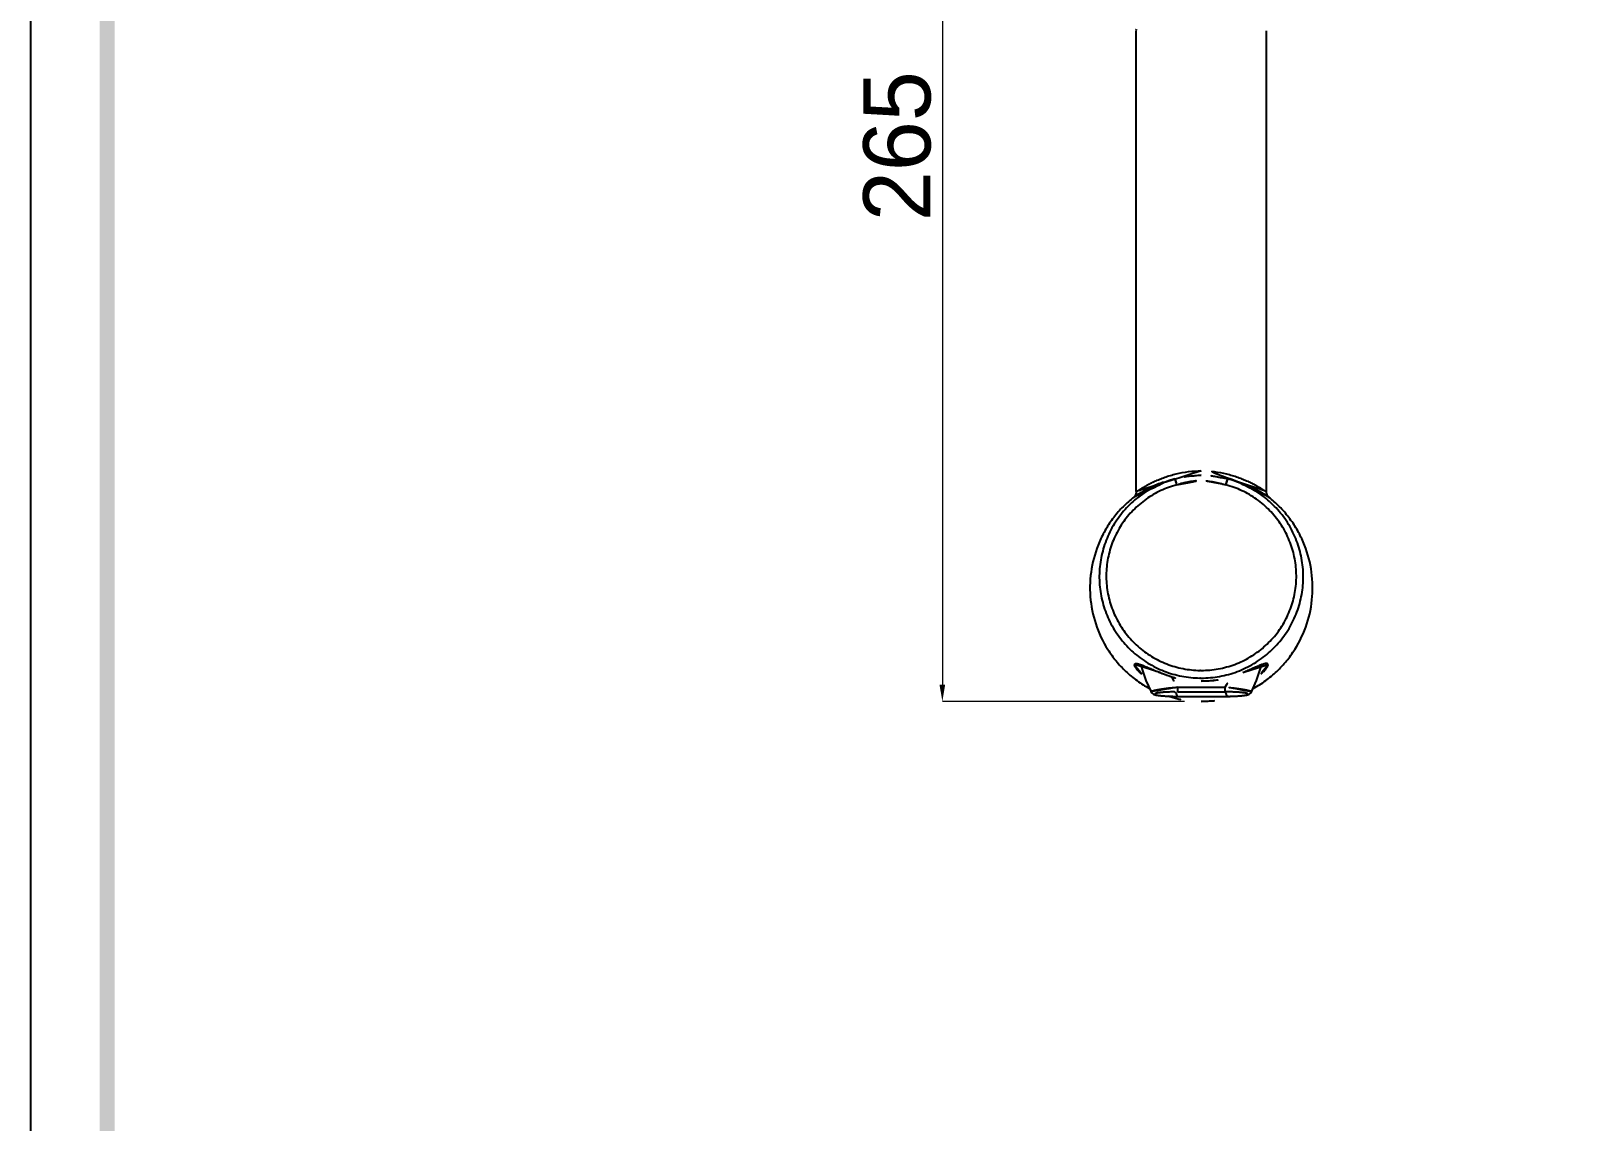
# Model space of a CAD drawing. Extents: x 16296660632 to 16296673174, y -37409619871 to -37409617131.
# Drawn here: x 16296671793.8 to 16296672161.8, y -37409617597.3 to -37409617337.7 of the extents above; entities that cross this region are included whole.
import ezdxf

# ---------------------------------------------------------------- set-up
doc = ezdxf.new("R2010")
doc.units = 0
doc.header["$LTSCALE"] = 10
doc.header["$MEASUREMENT"] = 0
doc.header["$PDMODE"] = 3
doc.header["$PDSIZE"] = -10
doc.layers.get('0').update_dxf_attribs({"linetype": 'CONTINUOUS'})
doc.layers.get('DEFPOINTS').update_dxf_attribs({"linetype": 'CONTINUOUS'})
doc.styles.add('Daelim Dimension', font='')
doc.styles.get('Daelim Dimension').set_extended_font_data('나눔고딕')
doc.dimstyles.new('DEFAULT', dxfattribs={"dimscale": 2, "dimtxt": 2, "dimasz": 2, "dimexe": 0, "dimexo": 2, "dimgap": 1, "dimtad": 1, "dimdec": 1, "dimzin": 9, "dimdsep": 46, "dimtxsty": 'Daelim Dimension', "dimcen": 0.5, "dimclrd": 252, "dimclre": 252, "dimclrt": 3, "dimadec": 1, "dimazin": 0, "dimtfac": 1, "dimtdec": 1, "dimtix": 1, "dimtmove": 0, "dimatfit": 3, "dimfxl": 1, "dimtolj": 1, "dimtzin": 1, "dimlwd": 9, "dimlwe": 9, "dimarcsym": 0})

# ---------------------------------------------------------------- blocks, each defined once
blk = doc.blocks.new('*D9')
at = {"color": 5, "lineweight": 9, "transparency": 16777216}
for p, q in [((16296672068.33774, -37409617232.832626), (16296672010.699921, -37409617232.832626)), ((16296672010.699921, -37409617236.832626), (16296672010.699921, -37409617493.371193)), ((16296672068.32852, -37409617497.371193), (16296672010.699921, -37409617497.371193))]:
    blk.add_line(p, q, dxfattribs=at)
at = {"color": 5, "transparency": 16777216}
for points in [[(16296672010.03326, -37409617236.832626), (16296672011.36659, -37409617236.832626), (16296672010.699921, -37409617232.832626)], [(16296672010.03326, -37409617493.371193), (16296672011.36659, -37409617493.371193), (16296672010.699921, -37409617497.371193)]]:
    blk.add_solid(points, dxfattribs=at)
at = {"layer": 'DEFPOINTS', "color": 0, "transparency": 16777216}
for p in [(16296672072.33774, -37409617232.832626), (16296672010.699921, -37409617497.371193), (16296672072.32852, -37409617497.371193)]:
    blk.add_point(p, dxfattribs=at)
at = {"color": 7, "transparency": 16777216, "insert": (16296671999.990339, -37409617365.101913), "char_height": 16, "attachment_point": 5, "rotation": 90, "style": 'Daelim Dimension'}
blk.add_mtext('\\A1;265', dxfattribs=at)

msp = doc.modelspace()

# ---------------------------------------------------------------- linework, layer by layer
at = {"color": 7, "linetype": 'Continuous'}
for p, q in [((16296672056.84292, -37409617447.327797), (16296672056.84292, -37409617337.652512)), ((16296672087.84292, -37409617447.325912), (16296672087.84292, -37409617337.652512)), ((16296672056.84296, -37409617447.363113), (16296672056.84292, -37409617447.362907)), ((16296672087.84292, -37409617447.359253), (16296672087.842899, -37409617447.35952)), ((16296672056.38422, -37409617448.635101), (16296672056.385189, -37409617448.634354)), ((16296672088.296341, -37409617448.631027), (16296672088.293221, -37409617448.628616)), ((16296672066.701941, -37409617493.944931), (16296672077.9839, -37409617493.944931)), ((16296672066.701941, -37409617493.944931), (16296672066.701941, -37409617495.069366)), ((16296672066.701941, -37409617495.069366), (16296672077.98391, -37409617495.069366)), ((16296672077.98391, -37409617495.069366), (16296672077.9839, -37409617493.944931)), ((16296672084.316429, -37409617495.084808), (16296672084.316509, -37409617495.084641)), ((16296672066.701941, -37409617496.144386), (16296672077.98391, -37409617496.144386)), ((16296672066.701941, -37409617496.144386), (16296672066.701941, -37409617496.150864)), ((16296672066.701941, -37409617496.150864), (16296672077.98391, -37409617496.150864)), ((16296672077.98391, -37409617496.144386), (16296672077.98391, -37409617496.150864))]:
    msp.add_line(p, q, dxfattribs=at)
at = {"color": 2}
msp.add_lwpolyline([(16296671793.750851, -37409617131.239197), (16296673174.182779, -37409617131.239197), (16296673174.182779, -37409618103.587517), (16296671793.750851, -37409618103.587517)], close=True, dxfattribs=at)
at = {"ltscale": 0.5}
msp.add_lwpolyline([(16296671793.750851, -37409617131.239197), (16296673174.182779, -37409617131.239197), (16296673174.182779, -37409618103.587517), (16296671793.750851, -37409618103.587517)], close=True, dxfattribs=at)
at = {"color": 7, "linetype": 'Continuous'}
for points in [[(16296672056.84296, -37409617447.362541), (16296672056.81333, -37409617447.703018), (16296672056.67116, -37409617448.165787), (16296672056.49025, -37409617448.481743)], [(16296672088.20558, -37409617448.495621), (16296672088.017441, -37409617448.171837), (16296672087.87162, -37409617447.697868), (16296672087.84289, -37409617447.362534)], [(16296672056.49025, -37409617448.481743), (16296672056.360491, -37409617448.642113), (16296672056.310089, -37409617448.693459)], [(16296672088.375231, -37409617448.693672), (16296672088.38336, -37409617448.700539), (16296672088.33507, -37409617448.652496), (16296672088.20558, -37409617448.495621)], [(16296672058.012251, -37409617488.622231), (16296672058.225439, -37409617489.531326), (16296672059.17791, -37409617492.378014), (16296672060.36945, -37409617495.084862)], [(16296672084.316509, -37409617495.084641), (16296672085.506121, -37409617492.382713), (16296672086.45904, -37409617489.536163), (16296672086.67267, -37409617488.625809)], [(16296672060.369261, -37409617495.084381), (16296672060.525749, -37409617495.318169), (16296672060.72003, -37409617495.495354), (16296672060.923759, -37409617495.617737), (16296672061.12944, -37409617495.703644), (16296672061.34445, -37409617495.769547), (16296672061.584921, -37409617495.826134), (16296672061.86137, -37409617495.877533), (16296672062.178011, -37409617495.924942), (16296672062.533779, -37409617495.96833), (16296672062.928221, -37409617496.007713), (16296672063.36228, -37409617496.043083), (16296672063.83576, -37409617496.074188), (16296672064.347891, -37409617496.100677), (16296672064.897381, -37409617496.122124), (16296672065.48275, -37409617496.138008), (16296672066.101919, -37409617496.147789), (16296672066.701941, -37409617496.150864)], [(16296672077.98391, -37409617496.150864), (16296672078.57979, -37409617496.147827), (16296672079.19935, -37409617496.138077), (16296672079.78513, -37409617496.122223), (16296672080.33503, -37409617496.100807), (16296672080.847549, -37409617496.074333), (16296672081.3214, -37409617496.043243), (16296672081.755791, -37409617496.007874), (16296672082.150539, -37409617495.968498), (16296672082.50658, -37409617495.92511), (16296672082.82342, -37409617495.877701), (16296672083.10004, -37409617495.826309), (16296672083.340651, -37409617495.769753), (16296672083.55579, -37409617495.703873), (16296672083.761511, -37409617495.618027), (16296672083.965361, -37409617495.495689), (16296672084.15974, -37409617495.318581), (16296672084.316561, -37409617495.084427)]]:
    msp.add_lwpolyline(points, dxfattribs=at)
for centre, radius, start, end in [((16296672059.25371, -37409617337.654907), 2.410762, 169.40439811, 179.94317284), ((16296672072.6112, -37409617469.661301), 26.559654, 127.65921053, 127.86284935), ((16296672072.0982, -37409617469.632217), 26.522253, 52.13942226, 52.35705436), ((16296672072.34074, -37409617467.656898), 24.887315, 246.56515709, 270.00502702), ((16296672089.544861, -37409617479.370934), 27.096135, 206.6284881, 212.5383458), ((16296672072.34293, -37409617467.346581), 24.434238, 269.18122609, 270), ((16296672072.34293, -37409617467.187271), 22.772748, 269.18122609, 270), ((16296672072.34511, -37409617467.656898), 24.887315, 269.99497298, 293.43484291), ((16296672055.146481, -37409617479.374023), 27.089832, 327.46105057, 333.37200063), ((16296672072.346411, -37409617471.425774), 25.94543, 252.2046688, 269.99235019), ((16296672072.339411, -37409617471.425308), 25.945884, 270.00775909, 287.91127731)]:
    msp.add_arc(centre, radius, start, end, dxfattribs=at)
for points, knots in [([(16296672072.34292, -37409617442.438217), (16296672071.322599, -37409617442.43972), (16296672069.307529, -37409617442.559547), (16296672066.851271, -37409617443.004692), (16296672064.98741, -37409617443.506981), (16296672063.680229, -37409617443.933273), (16296672062.458059, -37409617444.39975), (16296672061.332041, -37409617444.888023), (16296672060.31369, -37409617445.379303), (16296672059.413589, -37409617445.852203), (16296672058.744089, -37409617446.228653), (16296672058.27438, -37409617446.503403), (16296672057.973141, -37409617446.683029), (16296672057.707821, -37409617446.843697), (16296672057.47883, -37409617446.983948), (16296672057.28623, -37409617447.102478), (16296672057.12985, -37409617447.198257), (16296672057.02182, -37409617447.263809), (16296672056.953239, -37409617447.304558), (16296672056.914619, -37409617447.327141), (16296672056.885571, -37409617447.343323), (16296672056.862671, -37409617447.355949), (16296672056.85247, -37409617447.359848), (16296672056.84355, -37409617447.364212), (16296672056.842991, -37409617447.362701)], [0, 0, 0, 0, 0.185607209, 0.3661964915, 0.4530322489, 0.5366223746, 0.6161979907, 0.690912804, 0.7598179558, 0.8218293345, 0.8758421416, 0.8995236881, 0.9208177479, 0.9396439112, 0.9559458614, 0.9696668964, 0.9807786687, 0.9893156107, 0.992632011, 0.995321037, 0.9973889858, 0.9988465239, 0.9997075898, 1, 1, 1, 1]), ([(16296672072.34292, -37409617443.480881), (16296672071.28166, -37409617443.479523), (16296672069.16297, -37409617443.658234), (16296672067.092079, -37409617444.108009), (16296672066.068411, -37409617444.362923)], [0, 0, 0, 0, 0.5014959382, 1, 1, 1, 1]), ([(16296672087.84293, -37409617447.362671), (16296672087.84256, -37409617447.364166), (16296672087.83342, -37409617447.360039), (16296672087.823759, -37409617447.356071), (16296672087.800779, -37409617447.343536), (16296672087.771999, -37409617447.32737), (16296672087.73348, -37409617447.304901), (16296672087.66515, -37409617447.264351), (16296672087.55732, -37409617447.199074), (16296672087.401171, -37409617447.103462), (16296672087.208771, -37409617446.984993), (16296672086.979919, -37409617446.844833), (16296672086.71475, -37409617446.68425), (16296672086.41363, -37409617446.504677), (16296672085.944031, -37409617446.22995), (16296672085.274639, -37409617445.853447), (16296672084.374611, -37409617445.380501), (16296672083.356291, -37409617444.889153), (16296672082.23027, -37409617444.400726), (16296672081.00802, -37409617443.934128), (16296672079.700661, -37409617443.507736), (16296672077.83647, -37409617443.00515), (16296672075.37944, -37409617442.558891), (16296672073.363661, -37409617442.441422), (16296672072.34292, -37409617442.438217)], [0, 0, 0, 0, 0.0002797792, 0.0011296458, 0.0025790621, 0.0046387121, 0.0073163254, 0.0106191389, 0.0191284758, 0.0302223834, 0.0439349585, 0.060226633, 0.0790421164, 0.1003267294, 0.1240027284, 0.1780115347, 0.2400188414, 0.3089233472, 0.383642283, 0.4632250618, 0.5468254766, 0.6336770733, 0.8143175365, 1, 1, 1, 1]), ([(16296672078.61746, -37409617444.362923), (16296672077.59383, -37409617444.107887), (16296672075.522881, -37409617443.658417), (16296672073.4042, -37409617443.479393), (16296672072.34292, -37409617443.480881)], [0, 0, 0, 0, 0.4984991314, 1, 1, 1, 1]), ([(16296672066.068399, -37409617444.362877), (16296672064.67061, -37409617444.734459), (16296672061.936291, -37409617445.728668), (16296672058.1712, -37409617447.920891), (16296672054.857821, -37409617450.745079), (16296672052.104059, -37409617454.110748), (16296672049.997641, -37409617457.910294), (16296672048.60631, -37409617462.022148), (16296672047.974661, -37409617466.314667), (16296672048.122999, -37409617470.650337), (16296672049.046551, -37409617474.890297), (16296672050.71567, -37409617478.898743), (16296672053.07678, -37409617482.547333), (16296672056.054211, -37409617485.719368), (16296672059.552429, -37409617488.313522), (16296672063.459949, -37409617490.246834), (16296672067.64996, -37409617491.457779), (16296672070.54657, -37409617491.757637), (16296672071.993771, -37409617491.778328)], [0, 0, 0, 0, 0.0626747586, 0.1252913681, 0.1878417488, 0.2503190257, 0.3127294221, 0.3750863833, 0.437410544, 0.4997266484, 0.5620604911, 0.6244355943, 0.6868701846, 0.7493749855, 0.811951423, 0.8745931382, 0.9372816957, 1, 1, 1, 1]), ([(16296672066.495609, -37409617445.766312), (16296672065.19286, -37409617446.112572), (16296672062.644421, -37409617447.039124), (16296672059.135241, -37409617449.082169), (16296672056.047091, -37409617451.714317), (16296672053.480471, -37409617454.851082), (16296672051.51721, -37409617458.392273), (16296672050.2204, -37409617462.224541), (16296672049.63163, -37409617466.225197), (16296672049.769831, -37409617470.266113), (16296672050.630541, -37409617474.217812), (16296672052.18615, -37409617477.953728), (16296672054.386709, -37409617481.354271), (16296672057.16169, -37409617484.310677), (16296672060.42206, -37409617486.728432), (16296672064.06391, -37409617488.530357), (16296672067.969061, -37409617489.658913), (16296672070.66873, -37409617489.938423), (16296672072.017509, -37409617489.957703)], [0, 0, 0, 0, 0.0626737268, 0.1252917829, 0.1878415367, 0.250318999, 0.3127293609, 0.3750863618, 0.4374105577, 0.4997267038, 0.5620605865, 0.6244357206, 0.6868703436, 0.7493751012, 0.8119517146, 0.8745927919, 0.9372827909, 1, 1, 1, 1]), ([(16296672056.383499, -37409617448.635536), (16296672056.53948, -37409617448.515137), (16296672056.931641, -37409617448.239967), (16296672057.638599, -37409617447.785439), (16296672058.568451, -37409617447.240196), (16296672060.19799, -37409617446.376541), (16296672062.68722, -37409617445.294891), (16296672064.87261, -37409617444.636833), (16296672066.068399, -37409617444.362877)], [0, 0, 0, 0, 0.0555165527, 0.1348781483, 0.2367757158, 0.3591172023, 0.6543549225, 1, 1, 1, 1]), ([(16296672066.06819, -37409617444.362953), (16296672066.07774, -37409617444.376343), (16296672066.095221, -37409617444.421532), (16296672066.127781, -37409617444.508652), (16296672066.16943, -37409617444.638252), (16296672066.221319, -37409617444.805603), (16296672066.28137, -37409617445.007599), (16296672066.37509, -37409617445.331299), (16296672066.446621, -37409617445.587753), (16296672066.495609, -37409617445.766312)], [0, 0, 0, 0, 0.0336114157, 0.0976790493, 0.1909935752, 0.3112962456, 0.45592019, 0.6216017983, 1, 1, 1, 1]), ([(16296672066.4963, -37409617445.766113), (16296672066.972071, -37409617445.627663), (16296672067.69212, -37409617445.441147), (16296672068.65881, -37409617445.221443), (16296672069.386761, -37409617445.068977), (16296672070.119169, -37409617444.939056), (16296672071.102659, -37409617444.809998), (16296672071.847019, -37409617444.770859), (16296672072.34292, -37409617444.768013)], [0, 0, 0, 0, 0.2498790456, 0.3748978363, 0.4999329545, 0.6249172057, 0.7499158301, 1, 1, 1, 1]), ([(16296672072.34292, -37409617491.780823), (16296672073.797529, -37409617491.780823), (16296672076.712799, -37409617491.51976), (16296672080.939581, -37409617490.35733), (16296672084.89028, -37409617488.461746), (16296672088.43544, -37409617485.893921), (16296672091.460939, -37409617482.736778), (16296672093.868731, -37409617479.092163), (16296672095.580879, -37409617475.077873), (16296672096.54187, -37409617470.823647), (16296672096.72056, -37409617466.467133), (16296672096.11112, -37409617462.149277), (16296672094.733379, -37409617458.009804), (16296672092.6318, -37409617454.182487), (16296672089.875231, -37409617450.791389), (16296672087.104561, -37409617448.41922), (16296672084.661791, -37409617446.841751), (16296672082.085831, -37409617445.48793), (16296672080.02243, -37409617444.736389), (16296672078.617649, -37409617444.362953)], [0, 0, 0, 0, 0.0627143301, 0.125400576, 0.1880411191, 0.2506168488, 0.3131207849, 0.3755538311, 0.4379263652, 0.5002564741, 0.5625677431, 0.6248861946, 0.6872369038, 0.7496408646, 0.8121118347, 0.8746562589, 0.9059831034, 0.9373303644, 1, 1, 1, 1]), ([(16296672072.34292, -37409617489.960022), (16296672073.69861, -37409617489.960022), (16296672076.415689, -37409617489.716682), (16296672080.35511, -37409617488.633331), (16296672084.03722, -37409617486.86657), (16296672087.341351, -37409617484.47332), (16296672090.161131, -37409617481.530777), (16296672092.405199, -37409617478.133926), (16296672094.000891, -37409617474.392517), (16296672094.89649, -37409617470.427513), (16296672095.062941, -37409617466.367172), (16296672094.49486, -37409617462.34288), (16296672093.210661, -37409617458.484848), (16296672091.251961, -37409617454.917839), (16296672088.682341, -37409617451.757156), (16296672085.584539, -37409617449.104767), (16296672082.0604, -37409617447.046677), (16296672079.49947, -37409617446.114281), (16296672078.19021, -37409617445.766281)], [0, 0, 0, 0, 0.062717181, 0.1254088372, 0.1880526889, 0.2506325437, 0.3131403795, 0.3755773974, 0.4379538977, 0.5002879799, 0.5626032232, 0.624925644, 0.6872803296, 0.7496881963, 0.8121632987, 0.8747110398, 0.9373275067, 1, 1, 1, 1]), ([(16296672078.190201, -37409617445.766296), (16296672077.714291, -37409617445.628166), (16296672076.99415, -37409617445.441727), (16296672076.02743, -37409617445.221619), (16296672075.299431, -37409617445.068993), (16296672074.566931, -37409617444.939034), (16296672073.583349, -37409617444.809837), (16296672072.838881, -37409617444.770607), (16296672072.34292, -37409617444.768013)], [0, 0, 0, 0, 0.2498794129, 0.3748974493, 0.4999319123, 0.6249163082, 0.7499164807, 1, 1, 1, 1]), ([(16296672078.19021, -37409617445.766281), (16296672078.23921, -37409617445.587723), (16296672078.310749, -37409617445.331284), (16296672078.404499, -37409617445.007599), (16296672078.46459, -37409617444.805603), (16296672078.51651, -37409617444.638283), (16296672078.558189, -37409617444.50869), (16296672078.590719, -37409617444.421547), (16296672078.60815, -37409617444.376358), (16296672078.617649, -37409617444.362953)], [0, 0, 0, 0, 0.3784027135, 0.5440863783, 0.6887124314, 0.8090172564, 0.9023331495, 0.9663990198, 1, 1, 1, 1]), ([(16296672088.2995, -37409617448.633324), (16296672088.143061, -37409617448.512947), (16296672087.750601, -37409617448.237312), (16296672087.042721, -37409617447.782883), (16296672086.112711, -37409617447.23745), (16296672084.483379, -37409617446.374619), (16296672081.995951, -37409617445.293747), (16296672079.812149, -37409617444.63707), (16296672078.617649, -37409617444.362953)], [0, 0, 0, 0, 0.0556352074, 0.1350755978, 0.2370577319, 0.3594151358, 0.6545736995, 1, 1, 1, 1]), ([(16296672056.30961, -37409617448.692909), (16296672055.40518, -37409617449.396042), (16296672053.692499, -37409617450.914749), (16296672051.445271, -37409617453.489594), (16296672049.552231, -37409617456.305428), (16296672047.53084, -37409617460.301964), (16296672045.951, -37409617465.689034), (16296672045.656269, -37409617472.396393), (16296672046.96718, -37409617478.994568), (16296672049.368031, -37409617484.100273), (16296672052.00926, -37409617487.758682), (16296672054.348181, -37409617490.262619), (16296672057.00996, -37409617492.4646), (16296672058.970591, -37409617493.695236), (16296672059.990379, -37409617494.244987)], [0, 0, 0, 0, 0.0636813718, 0.126825787, 0.1894984524, 0.2517770652, 0.3752658754, 0.4982568734, 0.6214819118, 0.7456749264, 0.8084730175, 0.871763924, 0.9355997015, 1, 1, 1, 1]), ([(16296672084.72336, -37409617494.229927), (16296672085.74173, -37409617493.679337), (16296672087.69952, -37409617492.447403), (16296672090.357019, -37409617490.244263), (16296672092.691839, -37409617487.739929), (16296672095.328119, -37409617484.081833), (16296672097.72382, -37409617478.977837), (16296672099.030279, -37409617472.382973), (16296672098.73296, -37409617465.679428), (16296672097.15239, -37409617460.295578), (16296672095.131161, -37409617456.301308), (16296672093.238489, -37409617453.486977), (16296672090.991949, -37409617450.913528), (16296672089.280029, -37409617449.39547), (16296672088.375971, -37409617448.692688)], [0, 0, 0, 0, 0.0643898933, 0.1282163217, 0.1914966586, 0.2542863479, 0.3784687973, 0.5016918111, 0.6246878452, 0.7481870264, 0.8104741308, 0.873155944, 0.936310462, 1, 1, 1, 1]), ([(16296672056.44294, -37409617488.609833), (16296672056.442921, -37409617488.687332), (16296672056.48789, -37409617488.866783), (16296672056.624849, -37409617489.144798), (16296672056.83704, -37409617489.465347), (16296672057.235571, -37409617489.964653), (16296672057.888, -37409617490.625343), (16296672058.485319, -37409617491.120567), (16296672058.817011, -37409617491.372223)], [0, 0, 0, 0, 0.0627159237, 0.1464199619, 0.2505667914, 0.3729893554, 0.6630613894, 1, 1, 1, 1]), ([(16296672062.442921, -37409617490.491341), (16296672062.067471, -37409617490.328537), (16296672061.330811, -37409617490.008186), (16296672060.258631, -37409617489.53997), (16296672059.260019, -37409617489.109177), (16296672058.48542, -37409617488.790039), (16296672057.923519, -37409617488.580757), (16296672057.558981, -37409617488.45993), (16296672057.23842, -37409617488.373016), (16296672056.966009, -37409617488.324242), (16296672056.74584, -37409617488.317596), (16296672056.573339, -37409617488.356651), (16296672056.45924, -37409617488.46434), (16296672056.44294, -37409617488.561577), (16296672056.44294, -37409617488.609833)], [0, 0, 0, 0, 0.1865780019, 0.3662408878, 0.5334087942, 0.6824343164, 0.748122067, 0.8067527333, 0.8574575005, 0.8994784157, 0.9325655632, 0.9575971206, 0.9780032159, 1, 1, 1, 1]), ([(16296672082.24292, -37409617490.491341), (16296672082.618349, -37409617490.32856), (16296672083.355061, -37409617490.008217), (16296672084.42738, -37409617489.539948), (16296672085.42626, -37409617489.109016), (16296672086.20121, -37409617488.789848), (16296672086.76343, -37409617488.580544), (16296672087.127979, -37409617488.459473), (16296672087.448549, -37409617488.372498), (16296672087.720831, -37409617488.324249), (16296672087.94091, -37409617488.316849), (16296672088.091419, -37409617488.35305), (16296672088.17359, -37409617488.412514), (16296672088.230391, -37409617488.488747), (16296672088.242861, -37409617488.562317), (16296672088.242809, -37409617488.61071)], [0, 0, 0, 0, 0.1864900738, 0.3661241321, 0.5332672629, 0.6822958997, 0.7480104485, 0.80664467, 0.8573030355, 0.899294846, 0.9323476422, 0.9573354355, 0.9678540394, 0.9779484434, 1, 1, 1, 1]), ([(16296672088.242809, -37409617488.61071), (16296672088.24271, -37409617488.687981), (16296672088.197981, -37409617488.86692), (16296672088.06127, -37409617489.144073), (16296672087.850031, -37409617489.463814), (16296672087.45295, -37409617489.961487), (16296672086.803129, -37409617490.620193), (16296672086.208309, -37409617491.114166), (16296672085.877979, -37409617491.365227)], [0, 0, 0, 0, 0.0627415273, 0.1465057874, 0.2506631916, 0.3730995347, 0.6631011866, 1, 1, 1, 1]), ([(16296672066.701651, -37409617493.945152), (16296672066.498289, -37409617493.961029), (16296672066.092991, -37409617493.996109), (16296672065.488951, -37409617494.054031), (16296672064.893551, -37409617494.113693), (16296672064.312019, -37409617494.177292), (16296672063.74958, -37409617494.245102), (16296672063.2115, -37409617494.31588), (16296672062.703409, -37409617494.389214), (16296672062.231119, -37409617494.464783), (16296672061.80052, -37409617494.542099), (16296672061.41741, -37409617494.620483), (16296672061.087311, -37409617494.699013), (16296672060.848459, -37409617494.767143), (16296672060.688379, -37409617494.822594), (16296672060.591591, -37409617494.861343), (16296672060.511339, -37409617494.899521), (16296672060.447821, -37409617494.937012), (16296672060.40106, -37409617494.973877), (16296672060.370621, -37409617495.01062), (16296672060.358061, -37409617495.04937), (16296672060.36408, -37409617495.073914), (16296672060.36928, -37409617495.084419)], [0, 0, 0, 0, 0.0936385407, 0.1867483033, 0.2785612456, 0.3683333529, 0.4552926035, 0.5386222486, 0.6174660272, 0.6909468843, 0.7581811766, 0.81828937, 0.8704340529, 0.9139201452, 0.932233806, 0.9481849065, 0.961761462, 0.9729916809, 0.981980515, 0.9889884123, 0.9946183832, 1, 1, 1, 1]), ([(16296672066.701941, -37409617496.144386), (16296672066.369249, -37409617496.144287), (16296672065.71199, -37409617496.13884), (16296672064.898609, -37409617496.117126), (16296672064.267559, -37409617496.09024), (16296672063.817539, -37409617496.065819), (16296672063.38917, -37409617496.036911), (16296672062.98702, -37409617496.003639), (16296672062.61591, -37409617495.966164), (16296672062.280729, -37409617495.924759), (16296672061.986389, -37409617495.879807), (16296672061.76918, -37409617495.838013), (16296672061.61969, -37409617495.802147), (16296672061.52635, -37409617495.776039), (16296672061.44643, -37409617495.749451), (16296672061.380301, -37409617495.722427), (16296672061.32811, -37409617495.695091), (16296672061.28989, -37409617495.667343), (16296672061.265181, -37409617495.638611), (16296672061.2558, -37409617495.606934), (16296672061.265181, -37409617495.575241), (16296672061.289921, -37409617495.546516), (16296672061.32811, -37409617495.518753), (16296672061.38028, -37409617495.491402), (16296672061.446369, -37409617495.464394), (16296672061.526239, -37409617495.437759), (16296672061.619539, -37409617495.411629), (16296672061.76906, -37409617495.375763), (16296672061.98637, -37409617495.333939), (16296672062.280821, -37409617495.288979), (16296672062.616079, -37409617495.247566), (16296672062.98724, -37409617495.210091), (16296672063.389391, -37409617495.176811), (16296672063.81773, -37409617495.147911), (16296672064.2677, -37409617495.123512), (16296672064.89867, -37409617495.096626), (16296672065.712, -37409617495.074783), (16296672066.36924, -37409617495.069801), (16296672066.701941, -37409617495.069366)], [0, 0, 0, 0, 0.090257703, 0.1783101118, 0.2207292423, 0.2616115495, 0.3005751424, 0.3372064157, 0.3710804576, 0.4017620955, 0.428819821, 0.4518482197, 0.4617461636, 0.4705178979, 0.4781356213, 0.4845844599, 0.4898806135, 0.4940821252, 0.4973396458, 0.4999982415, 0.5026569673, 0.5059166161, 0.5101174784, 0.5154110166, 0.5218583926, 0.5294705485, 0.5382379985, 0.5481375871, 0.5711780434, 0.5982471245, 0.6289362549, 0.6628147742, 0.6994465102, 0.738406099, 0.7792834971, 0.8216962556, 0.9097398037, 1, 1, 1, 1]), ([(16296672077.98391, -37409617495.069366), (16296672078.316601, -37409617495.069481), (16296672078.97386, -37409617495.074898), (16296672079.787239, -37409617495.096626), (16296672080.418289, -37409617495.123497), (16296672080.868299, -37409617495.147926), (16296672081.29668, -37409617495.176826), (16296672081.69883, -37409617495.210114), (16296672082.069941, -37409617495.247589), (16296672082.405121, -37409617495.288986), (16296672082.699459, -37409617495.333939), (16296672082.91667, -37409617495.37574), (16296672083.06616, -37409617495.411598), (16296672083.1595, -37409617495.437714), (16296672083.23942, -37409617495.464302), (16296672083.30555, -37409617495.491318), (16296672083.35774, -37409617495.518646), (16296672083.395969, -37409617495.546402), (16296672083.42067, -37409617495.575142), (16296672083.43005, -37409617495.606819), (16296672083.42067, -37409617495.638512), (16296672083.395929, -37409617495.667221), (16296672083.357731, -37409617495.694992), (16296672083.305559, -37409617495.722351), (16296672083.23947, -37409617495.749359), (16296672083.159611, -37409617495.775993), (16296672083.066311, -37409617495.802116), (16296672082.91679, -37409617495.83799), (16296672082.69949, -37409617495.879807), (16296672082.405029, -37409617495.924767), (16296672082.069771, -37409617495.966179), (16296672081.69861, -37409617496.003647), (16296672081.296459, -37409617496.036926), (16296672080.86812, -37409617496.065826), (16296672080.41815, -37409617496.09024), (16296672079.78718, -37409617496.117111), (16296672078.973841, -37409617496.138962), (16296672078.316601, -37409617496.143967), (16296672077.98391, -37409617496.144386)], [0, 0, 0, 0, 0.0902580677, 0.1783102466, 0.2207290799, 0.2616112635, 0.3005749551, 0.3372063506, 0.371080465, 0.4017622734, 0.4288200378, 0.4518480931, 0.4617460674, 0.4705180182, 0.4781359408, 0.4845847965, 0.4898808596, 0.494082316, 0.4973398272, 0.4999984109, 0.5026571555, 0.5059169409, 0.5101179819, 0.5154115756, 0.5218587558, 0.5294705997, 0.5382378309, 0.548137364, 0.5711779287, 0.5982469987, 0.6289360201, 0.6628144925, 0.699446125, 0.7384056531, 0.77928319, 0.8216963217, 0.9097402004, 1, 1, 1, 1]), ([(16296672084.316601, -37409617495.084427), (16296672084.3218, -37409617495.073936), (16296672084.32778, -37409617495.049377), (16296672084.31517, -37409617495.010674), (16296672084.28479, -37409617494.973892), (16296672084.238041, -37409617494.936981), (16296672084.17452, -37409617494.899437), (16296672084.094259, -37409617494.861267), (16296672083.997419, -37409617494.822571), (16296672083.83729, -37409617494.767159), (16296672083.598351, -37409617494.69902), (16296672083.268129, -37409617494.620377), (16296672082.884871, -37409617494.542023), (16296672082.454161, -37409617494.464684), (16296672081.981819, -37409617494.389107), (16296672081.473761, -37409617494.315781), (16296672080.93577, -37409617494.245064), (16296672080.373461, -37409617494.177292), (16296672079.79208, -37409617494.113609), (16296672078.993851, -37409617494.033562), (16296672078.38969, -37409617493.977287), (16296672077.98419, -37409617493.945152)], [0, 0, 0, 0, 0.0053786381, 0.0110094203, 0.0180167091, 0.0270073333, 0.0382392984, 0.0518183891, 0.0677745641, 0.0860869253, 0.1295860673, 0.1817626305, 0.2418927738, 0.3091413703, 0.3826326147, 0.461472411, 0.5447864263, 0.6317234518, 0.7214723817, 0.8132674549, 1, 1, 1, 1])]:
    msp.add_open_spline(points, degree=3, knots=knots, dxfattribs=at)
at = {"color": 5, "ltscale": 40}
msp.add_trace([(16296671810.13084, -37409617147.619202), (16296671813.668039, -37409617147.619202), (16296671810.13084, -37409618070.827553), (16296671813.668039, -37409618067.290337)], dxfattribs=at)

# ---------------------------------------------------------------- dimensions: what is measured, and where the dimension line sits
at = {"color": 5}
dim = msp.add_linear_dim(base=(16296672010.699921, -37409617497.371193), p1=(16296672072.33774, -37409617232.832626), p2=(16296672072.32852, -37409617497.371193), angle=90, dimstyle='DEFAULT', override={"dimtxt": 8, "dimdec": 0, "dimclrd": 5, "dimclre": 5, "dimclrt": 7}, dxfattribs=at)
dim.commit()
dim.dimension.update_dxf_attribs({"geometry": '*D9', "text_midpoint": (16296671999.990339, -37409617365.101913)})

doc.saveas('drawing.dxf')
